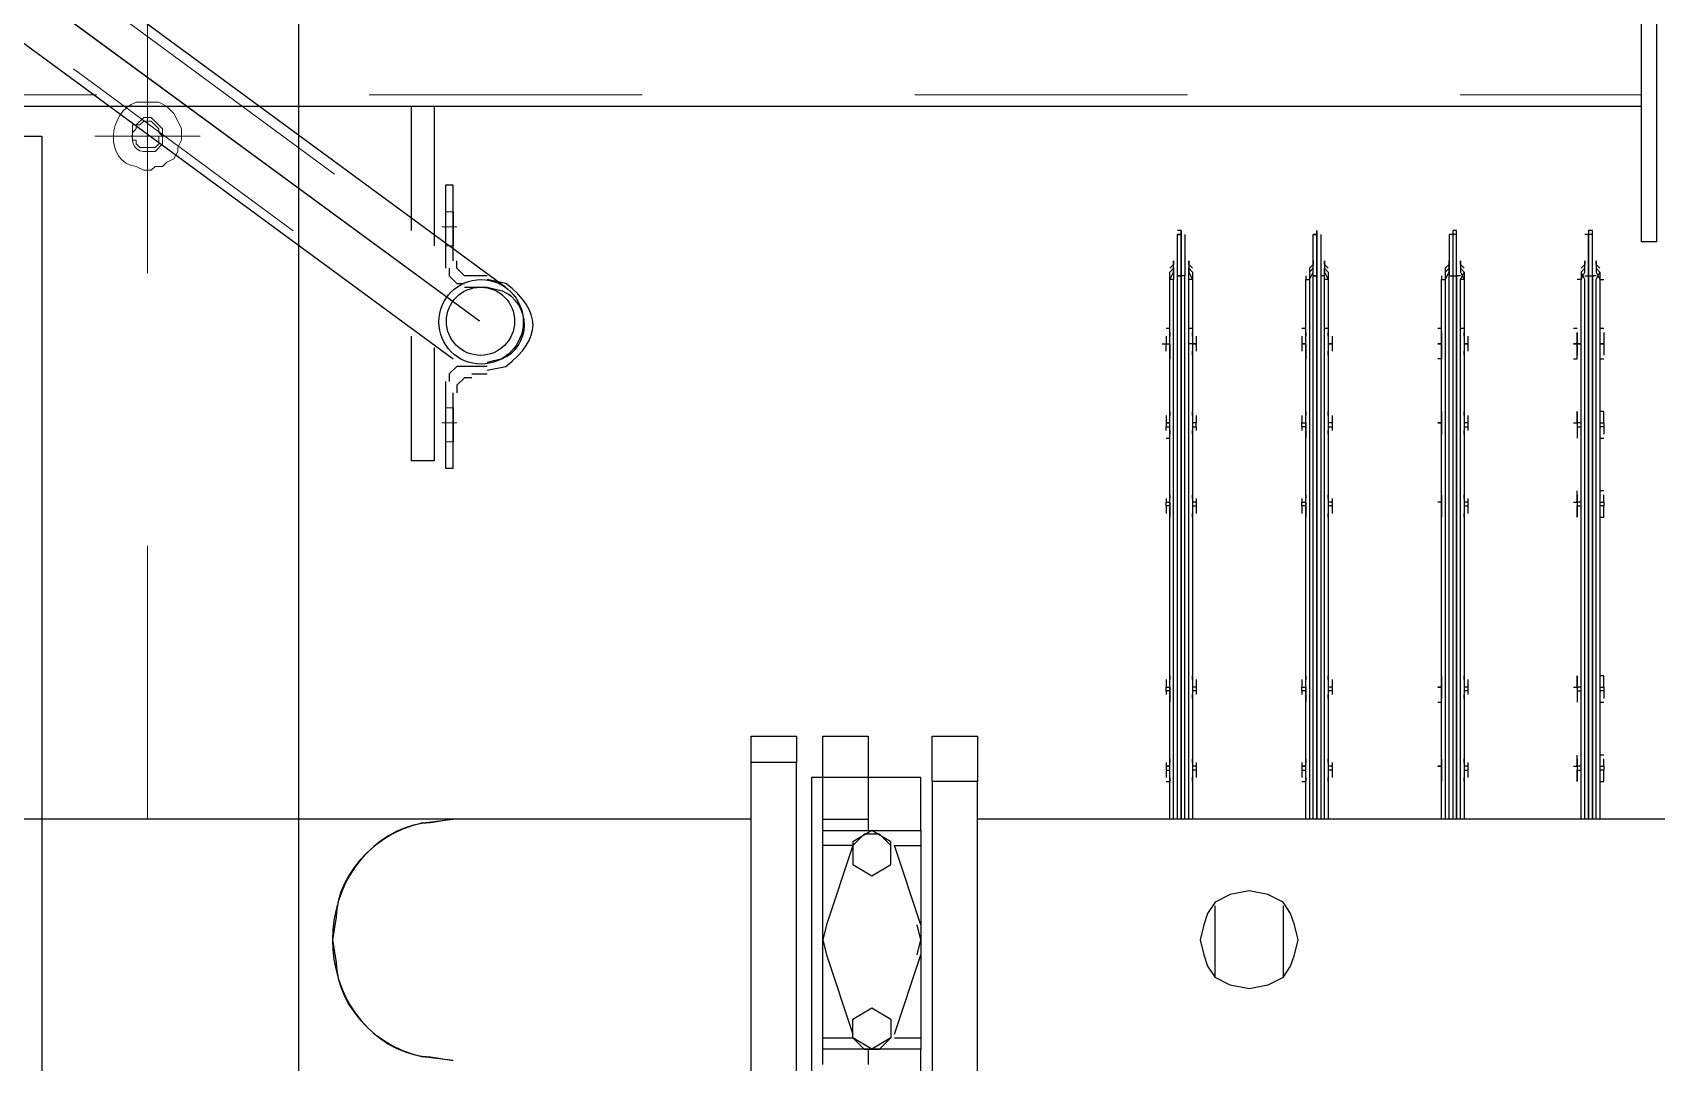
# Model space of a CAD drawing. Header units: metres. Extents: x 530959 to 531458, y 2674234 to 2674577.
# Drawn here: x 531160.78 to 531161.375, y 2674396.558 to 2674396.936 of the extents above; entities that cross this region are included whole.
import ezdxf

# ---------------------------------------------------------------- set-up
doc = ezdxf.new("R2010")
doc.units = ezdxf.units.M
doc.linetypes.add('PDF_IMPORT', pattern=[1, 0.8, -0.2])
doc.layers.add('IDT', color=7, linetype='Continuous')

# ---------------------------------------------------------------- blocks, each defined once
blk = doc.blocks.new('IDT')
at = {"layer": 'IDT', "color": 0, "lineweight": 25}
for p, q in [((15.27012, 9.66028), (15.27012, 14.30905)), ((15.36418, 9.7654), (15.36418, 14.20393)), ((15.08755, 10.12502), (15.08755, 9.99501)), ((15.10415, 10.12502), (15.10415, 9.99501)), ((15.02116, 10.11949), (15.02116, 10.00192)), ((15.03775, 10.00192), (15.03775, 10.11949)), ((15.0419, 10.12087), (15.0419, 10.10013)), ((15.08202, 10.00054), (15.08202, 10.12087)), ((15.06127, 10.10013), (15.06127, 10.10566)), ((15.07787, 10.10566), (15.07787, 10.10013)), ((15.0419, 10.09598), (15.0419, 10.10013)), ((15.0419, 10.10013), (15.07787, 10.10013)), ((15.05712, 10.10013), (15.05297, 10.09598)), ((15.05297, 10.09598), (15.05988, 10.10013)), ((15.06265, 10.10013), (15.05712, 10.10013)), ((15.05988, 10.10013), (15.0668, 10.09598)), ((15.0668, 10.09598), (15.06265, 10.10013)), ((15.07787, 10.10013), (15.07787, 10.09598)), ((15.22171, 10.10289), (15.21341, 10.10428)), ((15.21341, 10.10428), (15.22448, 10.10289)), ((15.0419, 10.06002), (15.0419, 10.09598)), ((15.05159, 10.09598), (15.0419, 10.09598)), ((15.05159, 10.09459), (15.0419, 10.06555)), ((15.05297, 10.08906), (15.05297, 10.09598)), ((15.07787, 10.09598), (15.0668, 10.09598)), ((15.0668, 10.09598), (15.0668, 10.08906)), ((15.07648, 10.06555), (15.0668, 10.09459)), ((15.07787, 10.09598), (15.07787, 10.06002)), ((15.05988, 10.08491), (15.05297, 10.08906)), ((15.0668, 10.08906), (15.05988, 10.08491)), ((14.90912, 10.07385), (14.91465, 10.07661)), ((14.91465, 10.07661), (14.92157, 10.078)), ((14.92157, 10.078), (14.92849, 10.07661)), ((14.92849, 10.07661), (14.93402, 10.07385)), ((14.90635, 10.0697), (14.90497, 10.06555)), ((14.90912, 10.07385), (14.90635, 10.0697)), ((14.90912, 10.04757), (14.90912, 10.07385)), ((14.93402, 10.07385), (14.93402, 10.04757)), ((14.93678, 10.0697), (14.93402, 10.07385)), ((14.93817, 10.06555), (14.93678, 10.0697)), ((14.90497, 10.06555), (14.90359, 10.06002)), ((14.93955, 10.06002), (14.93817, 10.06555)), ((15.04329, 10.06555), (15.0419, 10.06002)), ((15.07787, 10.06002), (15.07648, 10.06555)), ((15.25768, 10.06002), (15.25629, 10.06831)), ((14.90359, 10.06002), (14.90497, 10.05448)), ((14.93817, 10.05448), (14.93955, 10.06002)), ((15.0419, 10.02544), (15.0419, 10.06002)), ((15.0419, 10.06002), (15.04329, 10.05448)), ((15.07648, 10.05448), (15.07787, 10.06002)), ((15.07787, 10.06002), (15.07787, 10.02544)), ((15.25629, 10.05172), (15.25768, 10.06002)), ((14.90497, 10.05448), (14.90635, 10.05033)), ((14.93678, 10.05033), (14.93817, 10.05448)), ((15.0419, 10.05448), (15.05159, 10.02544)), ((15.0668, 10.02544), (15.07648, 10.05448)), ((14.90635, 10.05033), (14.90912, 10.04618)), ((14.90912, 10.04618), (14.91465, 10.04342)), ((14.92849, 10.04342), (14.93402, 10.04618)), ((14.93402, 10.04618), (14.93678, 10.05033)), ((14.91465, 10.04342), (14.92157, 10.04203)), ((14.92157, 10.04203), (14.92849, 10.04342)), ((15.05988, 10.0365), (15.05297, 10.03235)), ((15.0668, 10.03235), (15.05988, 10.0365)), ((15.05297, 10.03235), (15.05297, 10.02405)), ((15.0668, 10.02405), (15.0668, 10.03235)), ((15.0419, 10.0199), (15.0419, 10.02544)), ((15.05159, 10.02544), (15.0419, 10.02544)), ((15.05297, 10.02544), (15.05712, 10.02129)), ((15.05297, 10.02405), (15.05988, 10.0199)), ((15.05988, 10.0199), (15.0668, 10.02405)), ((15.06265, 10.02129), (15.0668, 10.02544)), ((15.0668, 10.02544), (15.07787, 10.02544)), ((15.07787, 10.02544), (15.07787, 10.0199)), ((14.44023, 10.01575), (15.02116, 10.01575)), ((14.79294, 9.81796), (14.79294, 10.01575)), ((14.79432, 10.01575), (14.79432, 9.81796)), ((14.7957, 9.81658), (14.7957, 10.01575)), ((14.7957, 10.01575), (14.7957, 9.81658)), ((14.79709, 9.81658), (14.79709, 10.01575)), ((14.79709, 10.01575), (14.79709, 9.81658)), ((14.79847, 10.01575), (14.79847, 9.81796)), ((14.79985, 10.01575), (14.79985, 9.81796)), ((14.84273, 9.81796), (14.84273, 10.01575)), ((14.84411, 10.01575), (14.84411, 9.81796)), ((14.8455, 9.81658), (14.8455, 10.01575)), ((14.8455, 10.01575), (14.8455, 9.81658)), ((14.84688, 9.81658), (14.84688, 10.01575)), ((14.84826, 10.01575), (14.84826, 9.81658)), ((14.84965, 9.81796), (14.84965, 10.01575)), ((14.85103, 10.01575), (14.85103, 9.81796)), ((14.89252, 9.81796), (14.89252, 10.01575)), ((14.89391, 10.01575), (14.89391, 9.81796)), ((14.89529, 9.81658), (14.89529, 10.01575)), ((14.89667, 10.01575), (14.89667, 9.81658)), ((14.89667, 9.81658), (14.89667, 10.01575)), ((14.89806, 10.01575), (14.89806, 9.81658)), ((14.89944, 9.81796), (14.89944, 10.01575)), ((14.90082, 10.01575), (14.90082, 9.81796)), ((14.94232, 9.81796), (14.94232, 10.01575)), ((14.9437, 10.01575), (14.9437, 9.81796)), ((14.94508, 10.01575), (14.94508, 9.81658)), ((14.94647, 9.81658), (14.94647, 10.01575)), ((14.94647, 10.01575), (14.94647, 9.81658)), ((14.94785, 10.01575), (14.94785, 9.81658)), ((14.94923, 10.01575), (14.94923, 9.81796)), ((14.95062, 10.01575), (14.95062, 9.81796)), ((15.0419, 10.0199), (15.0419, 10.00054)), ((15.07787, 10.0199), (15.0419, 10.0199)), ((15.05712, 10.02129), (15.06265, 10.02129)), ((15.06127, 10.01575), (15.06127, 10.0199)), ((15.06127, 10.00054), (15.06127, 10.01575)), ((15.07787, 10.01575), (15.06127, 10.01575)), ((15.07787, 10.0199), (15.07787, 10.01575)), ((15.07787, 10.01575), (15.07787, 10.00054)), ((15.10415, 10.01575), (15.21341, 10.01575)), ((15.22448, 10.01714), (15.21341, 10.01575)), ((15.21341, 10.01575), (15.22171, 10.01714)), ((15.21341, 10.01575), (15.37109, 10.01575)), ((14.79294, 10.00192), (14.79155, 10.00192)), ((14.79155, 10.00192), (14.79155, 10.00054)), ((14.79155, 10.00054), (14.79155, 9.99777)), ((14.79155, 9.99639), (14.79155, 9.99777)), ((14.79155, 9.99777), (14.79294, 9.99777)), ((14.79294, 9.99777), (14.79294, 10.00192)), ((14.79294, 9.99639), (14.79294, 9.99777)), ((14.80124, 9.99777), (14.79985, 9.99777)), ((14.80124, 9.99777), (14.80124, 10.00192)), ((14.80124, 10.00192), (14.80124, 10.00054)), ((14.80124, 10.00054), (14.80124, 9.99777)), ((14.80124, 9.99639), (14.80124, 9.99777)), ((14.80124, 9.99639), (14.80124, 9.99777)), ((14.84135, 9.99777), (14.84135, 10.00054)), ((14.84273, 9.99777), (14.84135, 9.99777)), ((14.84135, 9.99639), (14.84135, 9.99777)), ((14.84273, 9.99639), (14.84273, 10.00192)), ((14.84273, 10.00192), (14.84273, 10.00054)), ((14.85103, 9.99639), (14.85103, 10.00192)), ((14.85103, 10.00192), (14.85103, 10.00054)), ((14.85103, 10.00054), (14.85103, 9.99777)), ((14.85103, 9.99777), (14.85103, 9.99639)), ((14.89114, 9.99777), (14.89114, 10.00054)), ((14.89114, 9.99639), (14.89114, 9.99777)), ((14.89114, 9.99777), (14.89252, 9.99777)), ((14.89252, 9.99777), (14.89252, 10.00192)), ((14.89252, 10.00192), (14.89252, 10.00054)), ((14.89252, 9.99639), (14.89252, 9.99777)), ((14.90221, 10.00192), (14.90082, 10.00192)), ((14.90082, 10.00192), (14.90082, 9.99777)), ((14.90082, 10.00054), (14.90082, 10.00192)), ((14.90082, 9.99777), (14.90082, 9.99639)), ((14.90221, 9.99777), (14.90082, 9.99777)), ((14.90221, 9.99777), (14.90221, 10.00054)), ((14.90221, 9.99639), (14.90221, 9.99777)), ((14.94093, 9.99777), (14.94093, 10.00054)), ((14.94093, 9.99639), (14.94093, 9.99777)), ((14.94093, 9.99777), (14.94232, 9.99777)), ((14.94232, 9.99777), (14.94232, 10.00192)), ((14.94232, 10.00192), (14.94232, 10.00054)), ((14.94232, 9.99639), (14.94232, 9.99777)), ((14.952, 10.00192), (14.95062, 10.00192)), ((14.95062, 10.00192), (14.95062, 9.99777)), ((14.95062, 10.00054), (14.95062, 10.00192)), ((14.95062, 9.99777), (14.95062, 9.99639)), ((14.952, 9.99777), (14.95062, 9.99777)), ((14.952, 9.99777), (14.952, 10.00054)), ((14.952, 9.99639), (14.952, 9.99777)), ((15.02116, 9.98533), (15.02116, 10.00192)), ((15.02116, 10.00192), (15.03775, 10.00192)), ((15.03775, 10.00192), (15.03775, 9.98533)), ((15.0419, 10.00054), (15.06127, 10.00054)), ((15.06127, 9.98533), (15.06127, 10.00054)), ((15.06127, 10.00054), (15.07787, 10.00054)), ((15.07787, 10.00054), (15.07787, 9.98533)), ((15.07787, 10.00054), (15.08202, 10.00054)), ((14.79294, 9.99639), (14.79155, 9.99639)), ((14.79155, 9.99639), (14.79155, 9.99501)), ((14.79155, 9.99501), (14.79155, 9.99362)), ((14.79155, 9.99224), (14.79294, 9.99224)), ((14.79294, 9.99224), (14.79294, 9.99639)), ((14.79985, 9.99639), (14.80124, 9.99639)), ((14.80124, 9.99639), (14.80124, 9.99224)), ((14.80124, 9.99501), (14.80124, 9.99639)), ((14.80262, 9.99639), (14.80124, 9.99639)), ((14.80124, 9.99362), (14.80124, 9.99501)), ((14.84135, 9.99501), (14.84135, 9.99639)), ((14.84135, 9.99639), (14.84273, 9.99639)), ((14.84273, 9.99224), (14.84273, 9.99639)), ((14.84273, 9.99501), (14.84273, 9.99362)), ((14.85103, 9.99501), (14.85103, 9.99639)), ((14.85103, 9.99639), (14.85241, 9.99639)), ((14.85241, 9.99639), (14.85103, 9.99639)), ((14.85103, 9.99639), (14.85103, 9.99224)), ((14.85103, 9.99362), (14.85103, 9.99501)), ((14.89114, 9.99501), (14.89114, 9.99639)), ((14.89114, 9.99639), (14.89252, 9.99639)), ((14.89252, 9.99224), (14.89252, 9.99639)), ((14.89252, 9.99501), (14.89252, 9.99362)), ((14.90221, 9.99639), (14.90082, 9.99639)), ((14.90082, 9.99639), (14.90082, 9.99224)), ((14.90082, 9.99639), (14.90221, 9.99639)), ((14.90082, 9.99362), (14.90082, 9.99501)), ((14.90221, 9.99501), (14.90221, 9.99639)), ((14.94093, 9.99501), (14.94093, 9.99639)), ((14.94093, 9.99639), (14.94232, 9.99639)), ((14.94232, 9.99224), (14.94232, 9.99639)), ((14.94232, 9.99501), (14.94232, 9.99362)), ((14.952, 9.99639), (14.95062, 9.99639)), ((14.95062, 9.99639), (14.95062, 9.99224)), ((14.95062, 9.99639), (14.952, 9.99639)), ((14.95062, 9.99362), (14.95062, 9.99501)), ((14.952, 9.99501), (14.952, 9.99639)), ((15.08755, 9.98533), (15.08755, 9.99501)), ((15.08755, 9.99501), (15.10415, 9.99501)), ((15.10415, 9.99501), (15.10415, 9.98533)), ((15.03775, 9.98533), (15.02116, 9.98533)), ((15.07787, 9.98533), (15.06127, 9.98533)), ((15.10415, 9.98533), (15.08755, 9.98533)), ((14.79294, 9.97288), (14.79155, 9.97288)), ((14.79155, 9.97011), (14.79155, 9.97149)), ((14.79155, 9.96873), (14.79155, 9.97011)), ((14.79155, 9.96734), (14.79155, 9.96873)), ((14.79155, 9.96873), (14.79294, 9.96873)), ((14.79294, 9.96873), (14.79294, 9.97288)), ((14.79294, 9.96734), (14.79294, 9.96873)), ((14.80124, 9.96873), (14.79985, 9.96873)), ((14.80124, 9.96873), (14.80124, 9.97288)), ((14.80124, 9.97011), (14.80124, 9.97149)), ((14.80124, 9.96873), (14.80124, 9.97011)), ((14.80124, 9.96734), (14.80124, 9.96873)), ((14.80124, 9.96734), (14.80124, 9.96873)), ((14.84135, 9.96873), (14.84135, 9.97011)), ((14.84135, 9.96734), (14.84135, 9.96873)), ((14.84135, 9.96873), (14.84273, 9.96873)), ((14.84273, 9.96873), (14.84273, 9.97288)), ((14.84273, 9.97149), (14.84273, 9.97011)), ((14.84273, 9.96734), (14.84273, 9.96873)), ((14.85241, 9.97288), (14.85103, 9.97288)), ((14.85103, 9.97288), (14.85103, 9.96873)), ((14.85103, 9.97011), (14.85103, 9.97149)), ((14.85103, 9.96873), (14.85103, 9.97011)), ((14.85103, 9.96873), (14.85103, 9.96734)), ((14.85103, 9.96734), (14.85103, 9.96873)), ((14.89114, 9.96873), (14.89114, 9.97011)), ((14.89114, 9.96734), (14.89114, 9.96873)), ((14.89114, 9.96873), (14.89252, 9.96873)), ((14.89252, 9.96873), (14.89252, 9.97288)), ((14.89252, 9.97149), (14.89252, 9.97011)), ((14.89252, 9.96319), (14.89252, 9.96873)), ((14.90082, 9.96873), (14.90082, 9.97288)), ((14.90082, 9.97011), (14.90082, 9.97149)), ((14.90082, 9.96873), (14.90221, 9.96873)), ((14.90082, 9.96734), (14.90082, 9.96873)), ((14.90221, 9.96873), (14.90221, 9.97011)), ((14.90221, 9.96873), (14.90221, 9.96734)), ((14.94093, 9.96873), (14.94093, 9.97011)), ((14.94093, 9.96734), (14.94093, 9.96873)), ((14.94093, 9.96873), (14.94232, 9.96873)), ((14.94232, 9.96873), (14.94232, 9.97288)), ((14.94232, 9.97149), (14.94232, 9.97011)), ((14.94232, 9.96734), (14.94232, 9.96873)), ((14.95062, 9.96873), (14.95062, 9.97288)), ((14.95062, 9.97011), (14.95062, 9.97149)), ((14.95062, 9.96873), (14.952, 9.96873)), ((14.95062, 9.96734), (14.95062, 9.96873)), ((14.952, 9.96873), (14.952, 9.97011)), ((14.952, 9.96873), (14.952, 9.96734)), ((14.79294, 9.96734), (14.79155, 9.96734)), ((14.79155, 9.96734), (14.79155, 9.96458)), ((14.79155, 9.96458), (14.79155, 9.96319)), ((14.79155, 9.96319), (14.79294, 9.96319)), ((14.79294, 9.96319), (14.79294, 9.96734)), ((14.79985, 9.96734), (14.80124, 9.96734)), ((14.80124, 9.96734), (14.80124, 9.96319)), ((14.80124, 9.96458), (14.80124, 9.96734)), ((14.80262, 9.96734), (14.80124, 9.96734)), ((14.80124, 9.96319), (14.80124, 9.96458)), ((14.84135, 9.96458), (14.84135, 9.96734)), ((14.84135, 9.96734), (14.84273, 9.96734)), ((14.84273, 9.96319), (14.84273, 9.96734)), ((14.84273, 9.96458), (14.84273, 9.96319)), ((14.85103, 9.96458), (14.85103, 9.96734)), ((14.85103, 9.96734), (14.85241, 9.96734)), ((14.85241, 9.96734), (14.85103, 9.96734)), ((14.85103, 9.96734), (14.85103, 9.96319)), ((14.85103, 9.96319), (14.85103, 9.96458)), ((14.89114, 9.96458), (14.89114, 9.96734)), ((14.89114, 9.96734), (14.89252, 9.96734)), ((14.89252, 9.96458), (14.89252, 9.96319)), ((14.90221, 9.96734), (14.90082, 9.96734)), ((14.90082, 9.96734), (14.90082, 9.96319)), ((14.90221, 9.96734), (14.90082, 9.96734)), ((14.90082, 9.96319), (14.90082, 9.96458)), ((14.90221, 9.96458), (14.90221, 9.96734)), ((14.94093, 9.96458), (14.94093, 9.96734)), ((14.94093, 9.96734), (14.94232, 9.96734)), ((14.94232, 9.96319), (14.94232, 9.96734)), ((14.94232, 9.96458), (14.94232, 9.96319)), ((14.952, 9.96734), (14.95062, 9.96734)), ((14.95062, 9.96734), (14.95062, 9.96319)), ((14.952, 9.96734), (14.95062, 9.96734)), ((14.95062, 9.96319), (14.95062, 9.96458)), ((14.952, 9.96458), (14.952, 9.96734)), ((14.79294, 9.9051), (14.79155, 9.9051)), ((14.79155, 9.9051), (14.79155, 9.90372)), ((14.79155, 9.90372), (14.79155, 9.90095)), ((14.79294, 9.90095), (14.79294, 9.9051)), ((14.80124, 9.90095), (14.80124, 9.9051)), ((14.80124, 9.9051), (14.80124, 9.90372)), ((14.80124, 9.90372), (14.80124, 9.90095)), ((14.84135, 9.90095), (14.84135, 9.90372)), ((14.84273, 9.90095), (14.84273, 9.9051)), ((14.84273, 9.9051), (14.84273, 9.90372)), ((14.85103, 9.90372), (14.85103, 9.9051)), ((14.85103, 9.9051), (14.85103, 9.90095)), ((14.85103, 9.90095), (14.85103, 9.90372)), ((14.89114, 9.90095), (14.89114, 9.90372)), ((14.89252, 9.90095), (14.89252, 9.9051)), ((14.89252, 9.9051), (14.89252, 9.90372)), ((14.90082, 9.90095), (14.90082, 9.9051)), ((14.90082, 9.9051), (14.90082, 9.90372)), ((14.90221, 9.90095), (14.90221, 9.90372)), ((14.94093, 9.90095), (14.94093, 9.90372)), ((14.94232, 9.90095), (14.94232, 9.9051)), ((14.94232, 9.9051), (14.94232, 9.90372)), ((14.95062, 9.90095), (14.95062, 9.9051)), ((14.95062, 9.9051), (14.95062, 9.90372)), ((14.952, 9.90095), (14.952, 9.90372)), ((14.79155, 9.89957), (14.79155, 9.90095)), ((14.79155, 9.90095), (14.79294, 9.90095)), ((14.79294, 9.89957), (14.79155, 9.89957)), ((14.79155, 9.89957), (14.79155, 9.89819)), ((14.79155, 9.89819), (14.79155, 9.8968)), ((14.79294, 9.89542), (14.79294, 9.90095)), ((14.80124, 9.90095), (14.79985, 9.90095)), ((14.79985, 9.89957), (14.80124, 9.89957)), ((14.80124, 9.89957), (14.80124, 9.90095)), ((14.80124, 9.89957), (14.80124, 9.90095)), ((14.80124, 9.89957), (14.80124, 9.89542)), ((14.80124, 9.89819), (14.80124, 9.89957)), ((14.80262, 9.89957), (14.80124, 9.89957)), ((14.80124, 9.8968), (14.80124, 9.89819)), ((14.84273, 9.90095), (14.84135, 9.90095)), ((14.84135, 9.89957), (14.84135, 9.90095)), ((14.84135, 9.89819), (14.84135, 9.89957)), ((14.84135, 9.89957), (14.84273, 9.89957)), ((14.84273, 9.89957), (14.84273, 9.90095)), ((14.84273, 9.89542), (14.84273, 9.89957)), ((14.84273, 9.89819), (14.84273, 9.8968)), ((14.85103, 9.89957), (14.85103, 9.90095)), ((14.85103, 9.90095), (14.85103, 9.89957)), ((14.85103, 9.89957), (14.85103, 9.89542)), ((14.85103, 9.89819), (14.85103, 9.89957)), ((14.85103, 9.89957), (14.85241, 9.89957)), ((14.85103, 9.8968), (14.85103, 9.89819)), ((14.89114, 9.89957), (14.89114, 9.90095)), ((14.89114, 9.90095), (14.89252, 9.90095)), ((14.89114, 9.89819), (14.89114, 9.89957)), ((14.89114, 9.89957), (14.89252, 9.89957)), ((14.89252, 9.89542), (14.89252, 9.90095)), ((14.89252, 9.89819), (14.89252, 9.8968)), ((14.90082, 9.90095), (14.90221, 9.90095)), ((14.90082, 9.89957), (14.90082, 9.90095)), ((14.90221, 9.89957), (14.90082, 9.89957)), ((14.90082, 9.89957), (14.90082, 9.89542)), ((14.90221, 9.89957), (14.90082, 9.89957)), ((14.90082, 9.8968), (14.90082, 9.89819)), ((14.90221, 9.90095), (14.90221, 9.89957)), ((14.90221, 9.89819), (14.90221, 9.89957)), ((14.94232, 9.90095), (14.94093, 9.90095)), ((14.94093, 9.89957), (14.94093, 9.90095)), ((14.94093, 9.89819), (14.94093, 9.89957)), ((14.94093, 9.89957), (14.94232, 9.89957)), ((14.94232, 9.89542), (14.94232, 9.90095)), ((14.94232, 9.89819), (14.94232, 9.8968)), ((14.95062, 9.90095), (14.952, 9.90095)), ((14.95062, 9.89957), (14.95062, 9.90095)), ((14.952, 9.89957), (14.95062, 9.89957)), ((14.95062, 9.89957), (14.95062, 9.89542)), ((14.952, 9.89957), (14.95062, 9.89957)), ((14.95062, 9.8968), (14.95062, 9.89819)), ((14.952, 9.90095), (14.952, 9.89957)), ((14.952, 9.89819), (14.952, 9.89957)), ((14.79155, 9.89542), (14.79294, 9.89542)), ((15.21618, 9.88712), (15.21341, 9.88712)), ((15.21341, 9.88712), (15.21341, 9.85946)), ((15.21618, 9.85531), (15.21618, 9.88712)), ((15.22033, 9.84286), (15.22033, 9.88436)), ((15.22033, 9.88436), (15.22863, 9.88436)), ((15.22863, 9.88436), (15.22863, 9.83871)), ((14.79294, 9.87606), (14.79155, 9.87606)), ((14.79155, 9.87329), (14.79155, 9.87467)), ((14.79155, 9.87191), (14.79155, 9.87329)), ((14.79294, 9.87191), (14.79294, 9.87606)), ((14.80124, 9.87191), (14.80124, 9.87606)), ((14.80124, 9.87329), (14.80124, 9.87467)), ((14.80124, 9.87191), (14.80124, 9.87329)), ((14.84135, 9.87191), (14.84135, 9.87329)), ((14.84273, 9.87052), (14.84273, 9.87606)), ((14.84273, 9.87467), (14.84273, 9.87329)), ((14.85103, 9.87606), (14.85103, 9.87052)), ((14.85103, 9.87329), (14.85103, 9.87467)), ((14.85103, 9.87052), (14.85103, 9.87329)), ((14.89114, 9.87191), (14.89114, 9.87329)), ((14.89252, 9.87191), (14.89252, 9.87606)), ((14.89252, 9.87467), (14.89252, 9.87329)), ((14.90082, 9.87191), (14.90082, 9.87606)), ((14.90082, 9.87329), (14.90082, 9.87467)), ((14.90221, 9.87191), (14.90221, 9.87329)), ((14.94093, 9.87191), (14.94093, 9.87329)), ((14.94232, 9.87191), (14.94232, 9.87606)), ((14.94232, 9.87467), (14.94232, 9.87329)), ((14.952, 9.87606), (14.95062, 9.87606)), ((14.95062, 9.87606), (14.95062, 9.87191)), ((14.95062, 9.87329), (14.95062, 9.87467)), ((14.952, 9.87329), (14.952, 9.87191)), ((15.21341, 9.86499), (15.21341, 9.87744)), ((15.21618, 9.86499), (15.21618, 9.87744)), ((14.79155, 9.87052), (14.79155, 9.87191)), ((14.79155, 9.87191), (14.79294, 9.87191)), ((14.79294, 9.87052), (14.79155, 9.87052)), ((14.79155, 9.87052), (14.79155, 9.86776)), ((14.79155, 9.86776), (14.79155, 9.86637)), ((14.79294, 9.87052), (14.79294, 9.87191)), ((14.79294, 9.86637), (14.79294, 9.87052)), ((14.80124, 9.87191), (14.79985, 9.87191)), ((14.79985, 9.87052), (14.80124, 9.87052)), ((14.80124, 9.87052), (14.80124, 9.87191)), ((14.80124, 9.87052), (14.80124, 9.87191)), ((14.80124, 9.87052), (14.80124, 9.86637)), ((14.80124, 9.86776), (14.80124, 9.87052)), ((14.80262, 9.87052), (14.80124, 9.87052)), ((14.80124, 9.86637), (14.80124, 9.86776)), ((14.84273, 9.87191), (14.84135, 9.87191)), ((14.84135, 9.87052), (14.84135, 9.87191)), ((14.84135, 9.86776), (14.84135, 9.87052)), ((14.84135, 9.87052), (14.84273, 9.87052)), ((14.84273, 9.86637), (14.84273, 9.87052)), ((14.84273, 9.86776), (14.84273, 9.86637)), ((14.85103, 9.87052), (14.85241, 9.87052)), ((14.85241, 9.87052), (14.85103, 9.87052)), ((14.85103, 9.87052), (14.85103, 9.86776)), ((14.85103, 9.86637), (14.85103, 9.87052)), ((14.85103, 9.86776), (14.85103, 9.86637)), ((14.89252, 9.87191), (14.89114, 9.87191)), ((14.89114, 9.87052), (14.89114, 9.87191)), ((14.89114, 9.86776), (14.89114, 9.87052)), ((14.89114, 9.87052), (14.89252, 9.87052)), ((14.89252, 9.86637), (14.89252, 9.87191)), ((14.89252, 9.86776), (14.89252, 9.86637)), ((14.90082, 9.87191), (14.90221, 9.87191)), ((14.90082, 9.87052), (14.90082, 9.87191)), ((14.90221, 9.87052), (14.90082, 9.87052)), ((14.90082, 9.87052), (14.90082, 9.86637)), ((14.90221, 9.87052), (14.90082, 9.87052)), ((14.90082, 9.86637), (14.90082, 9.86776)), ((14.90221, 9.87191), (14.90221, 9.87052)), ((14.90221, 9.86776), (14.90221, 9.87052)), ((14.94232, 9.87191), (14.94093, 9.87191)), ((14.94093, 9.87191), (14.94093, 9.87052)), ((14.94093, 9.86776), (14.94093, 9.87052)), ((14.94093, 9.87052), (14.94232, 9.87052)), ((14.94232, 9.86637), (14.94232, 9.87191)), ((14.94232, 9.86776), (14.94232, 9.86637)), ((14.95062, 9.87191), (14.95062, 9.87052)), ((14.952, 9.87191), (14.95062, 9.87191)), ((14.952, 9.87052), (14.95062, 9.87052)), ((14.95062, 9.87052), (14.95062, 9.86637)), ((14.95062, 9.87052), (14.952, 9.87052)), ((14.95062, 9.86637), (14.95062, 9.86776)), ((14.952, 9.87052), (14.952, 9.87191)), ((14.952, 9.86776), (14.952, 9.87052)), ((14.79155, 9.86637), (14.79294, 9.86637)), ((15.20926, 9.85393), (15.21203, 9.85669)), ((15.21203, 9.85669), (15.21203, 9.85946)), ((15.2148, 9.85254), (15.2148, 9.85531)), ((15.20097, 9.85116), (15.19405, 9.84978)), ((15.2065, 9.85254), (15.20097, 9.85254)), ((15.20097, 9.84978), (15.20926, 9.84978)), ((15.2065, 9.85393), (15.20926, 9.85393)), ((15.20926, 9.84978), (15.21203, 9.84978)), ((15.21203, 9.84978), (15.2148, 9.85254)), ((14.79294, 9.84701), (14.79155, 9.84701)), ((14.79155, 9.84424), (14.79155, 9.84563)), ((14.79155, 9.84148), (14.79155, 9.84424)), ((14.79294, 9.84148), (14.79294, 9.84701)), ((14.80262, 9.84701), (14.80124, 9.84701)), ((14.80124, 9.84701), (14.80124, 9.84148)), ((14.80124, 9.84424), (14.80124, 9.84563)), ((14.80124, 9.84148), (14.80124, 9.84424)), ((14.84135, 9.84148), (14.84135, 9.84424)), ((14.84273, 9.83733), (14.84273, 9.84701)), ((14.84273, 9.84563), (14.84273, 9.84424)), ((14.85103, 9.84148), (14.85103, 9.84701)), ((14.85103, 9.84701), (14.85241, 9.84701)), ((14.85103, 9.84424), (14.85103, 9.84563)), ((14.85103, 9.84148), (14.85103, 9.84424)), ((14.89114, 9.84148), (14.89114, 9.84424)), ((14.89252, 9.84148), (14.89252, 9.84701)), ((14.89252, 9.84563), (14.89252, 9.84424)), ((14.90082, 9.84148), (14.90082, 9.84701)), ((14.90082, 9.84424), (14.90082, 9.84563)), ((14.90221, 9.84148), (14.90221, 9.84424)), ((14.94093, 9.84148), (14.94093, 9.84424)), ((14.94232, 9.84148), (14.94232, 9.84701)), ((14.94232, 9.84563), (14.94232, 9.84424)), ((14.95062, 9.84148), (14.95062, 9.84701)), ((14.95062, 9.84424), (14.95062, 9.84563)), ((14.952, 9.84424), (14.952, 9.84148)), ((15.19543, 9.84701), (15.20097, 9.84839)), ((15.74039, 9.45973), (15.21341, 9.84701)), ((14.79155, 9.83871), (14.79155, 9.84148)), ((14.79155, 9.84148), (14.79294, 9.84148)), ((14.79294, 9.84148), (14.79155, 9.84148)), ((14.79155, 9.84148), (14.79294, 9.84148)), ((14.79155, 9.83733), (14.79155, 9.83871)), ((14.79294, 9.83733), (14.79294, 9.84148)), ((14.80124, 9.84148), (14.79985, 9.84148)), ((14.79985, 9.84148), (14.80124, 9.84148)), ((14.80124, 9.84148), (14.80262, 9.84148)), ((14.80262, 9.84148), (14.80124, 9.84148)), ((14.80124, 9.84148), (14.80124, 9.83871)), ((14.80124, 9.83733), (14.80124, 9.84148)), ((14.80124, 9.83871), (14.80124, 9.83733)), ((14.84135, 9.83871), (14.84135, 9.84148)), ((14.84135, 9.84148), (14.84273, 9.84148)), ((14.84273, 9.84148), (14.84135, 9.84148)), ((14.84273, 9.83871), (14.84273, 9.83733)), ((14.85241, 9.84148), (14.85103, 9.84148)), ((14.85103, 9.84148), (14.85241, 9.84148)), ((14.85241, 9.84148), (14.85103, 9.84148)), ((14.85103, 9.84148), (14.85103, 9.83733)), ((14.85103, 9.83871), (14.85103, 9.84148)), ((14.85103, 9.83733), (14.85103, 9.83871)), ((14.89114, 9.83871), (14.89114, 9.84148)), ((14.89114, 9.84148), (14.89252, 9.84148)), ((14.89252, 9.84148), (14.89114, 9.84148)), ((14.89252, 9.83733), (14.89252, 9.84148)), ((14.89252, 9.83871), (14.89252, 9.83733)), ((14.90082, 9.84148), (14.90221, 9.84148)), ((14.90221, 9.84148), (14.90082, 9.84148)), ((14.90082, 9.84148), (14.90082, 9.83733)), ((14.90221, 9.84148), (14.90082, 9.84148)), ((14.90082, 9.83733), (14.90082, 9.83871)), ((14.90221, 9.83871), (14.90221, 9.84148)), ((14.94093, 9.83871), (14.94093, 9.84148)), ((14.94093, 9.84148), (14.94232, 9.84148)), ((14.94093, 9.84148), (14.94232, 9.84148)), ((14.94232, 9.84148), (14.94093, 9.84148)), ((14.94232, 9.83733), (14.94232, 9.84148)), ((14.94232, 9.84148), (14.9437, 9.84148)), ((14.94232, 9.83871), (14.94232, 9.83733)), ((14.952, 9.84148), (14.95062, 9.84148)), ((14.95062, 9.84148), (14.95062, 9.83733)), ((14.952, 9.84148), (14.95062, 9.84148)), ((14.952, 9.84148), (14.95062, 9.84148)), ((14.95062, 9.83733), (14.95062, 9.83871)), ((14.95338, 9.84148), (14.952, 9.84148)), ((14.952, 9.83871), (14.952, 9.84148)), ((14.79155, 9.83594), (14.79294, 9.83594)), ((14.80124, 9.83594), (14.80262, 9.83594)), ((14.84273, 9.83594), (14.84411, 9.83594)), ((14.85103, 9.83594), (14.85241, 9.83594)), ((14.89252, 9.83594), (14.89391, 9.83594)), ((14.90082, 9.83594), (14.90221, 9.83594)), ((14.94232, 9.83594), (14.9437, 9.83594)), ((14.95062, 9.83594), (14.952, 9.83594)), ((15.20373, 9.83318), (15.82753, 9.37536)), ((15.72103, 9.43345), (15.19405, 9.82073)), ((15.19405, 9.81935), (15.20097, 9.81796)), ((15.20097, 9.82073), (15.19543, 9.82211)), ((15.20926, 9.82073), (15.20097, 9.82073)), ((15.21203, 9.81935), (15.20926, 9.81935)), ((15.2148, 9.81658), (15.21203, 9.81935)), ((14.79294, 9.81796), (14.79155, 9.81796)), ((14.79432, 9.8152), (14.79294, 9.81796)), ((14.79432, 9.81796), (14.79294, 9.8152)), ((14.79294, 9.81658), (14.79294, 9.81796)), ((14.79294, 9.8152), (14.79294, 9.81658)), ((14.79294, 9.8152), (14.79432, 9.81381)), ((14.79432, 9.81381), (14.79294, 9.8152)), ((14.79294, 9.81381), (14.79432, 9.81243)), ((14.79432, 9.81658), (14.7957, 9.81658)), ((14.79432, 9.81105), (14.79432, 9.8152)), ((14.7957, 9.81658), (14.7957, 9.80137)), ((14.79709, 9.81658), (14.7957, 9.81658)), ((14.7957, 9.81658), (14.7957, 9.79998)), ((14.79847, 9.81658), (14.79709, 9.81658)), ((14.79709, 9.79998), (14.79709, 9.81658)), ((14.79709, 9.81658), (14.79709, 9.80137)), ((14.79985, 9.81796), (14.79847, 9.8152)), ((14.79847, 9.81796), (14.79985, 9.8152)), ((14.79847, 9.8152), (14.79847, 9.81105)), ((14.79985, 9.8152), (14.79847, 9.81381)), ((14.79847, 9.81381), (14.79985, 9.8152)), ((14.79847, 9.81243), (14.79985, 9.81381)), ((14.79985, 9.81658), (14.79985, 9.81796)), ((14.79985, 9.81796), (14.80124, 9.81796)), ((14.79985, 9.8152), (14.79985, 9.81658)), ((14.84411, 9.8152), (14.84273, 9.81796)), ((14.84273, 9.81796), (14.84411, 9.81796)), ((14.84411, 9.81796), (14.84273, 9.8152)), ((14.84273, 9.81658), (14.84273, 9.81796)), ((14.84273, 9.8152), (14.84273, 9.81658)), ((14.84273, 9.8152), (14.84411, 9.81381)), ((14.84411, 9.81381), (14.84273, 9.8152)), ((14.84273, 9.81381), (14.84411, 9.81243)), ((14.84411, 9.81658), (14.8455, 9.81658)), ((14.84411, 9.81105), (14.84411, 9.8152)), ((14.8455, 9.81658), (14.8455, 9.79998)), ((14.84688, 9.81658), (14.8455, 9.81658)), ((14.8455, 9.81658), (14.8455, 9.80137)), ((14.84688, 9.79998), (14.84688, 9.81658)), ((14.84826, 9.81658), (14.84688, 9.81658)), ((14.84965, 9.81796), (14.84826, 9.8152)), ((14.84826, 9.80137), (14.84826, 9.81658)), ((14.84826, 9.8152), (14.84826, 9.81105)), ((14.84826, 9.81381), (14.84965, 9.8152)), ((14.84826, 9.81243), (14.84965, 9.81381)), ((14.85103, 9.81796), (14.84965, 9.81796)), ((14.84965, 9.81381), (14.84965, 9.81796)), ((14.84965, 9.8152), (14.84965, 9.81658)), ((14.85103, 9.81658), (14.85103, 9.81796)), ((14.89391, 9.8152), (14.89252, 9.81796)), ((14.89252, 9.81796), (14.89391, 9.81796)), ((14.89252, 9.81658), (14.89252, 9.81796)), ((14.89252, 9.8152), (14.89252, 9.81658)), ((14.89391, 9.81381), (14.89252, 9.8152)), ((14.89252, 9.81381), (14.89391, 9.81243)), ((14.89391, 9.81796), (14.89391, 9.81381)), ((14.89391, 9.81658), (14.89529, 9.81658)), ((14.89391, 9.81105), (14.89391, 9.8152)), ((14.89529, 9.80137), (14.89529, 9.81658)), ((14.89806, 9.81658), (14.89667, 9.81658)), ((14.89667, 9.81658), (14.89806, 9.81658)), ((14.89667, 9.79998), (14.89667, 9.81658)), ((14.89667, 9.81658), (14.89667, 9.79998)), ((14.89944, 9.81796), (14.89806, 9.8152)), ((14.89806, 9.81658), (14.89806, 9.80137)), ((14.89806, 9.8152), (14.89806, 9.81105)), ((14.89806, 9.81381), (14.89944, 9.8152)), ((14.89806, 9.81243), (14.89944, 9.81381)), ((14.90082, 9.81796), (14.89944, 9.81796)), ((14.89944, 9.81381), (14.89944, 9.81796)), ((14.89944, 9.8152), (14.89944, 9.81658)), ((14.90082, 9.81658), (14.90082, 9.81796)), ((14.9437, 9.8152), (14.94232, 9.81796)), ((14.94232, 9.81796), (14.9437, 9.81796)), ((14.94232, 9.81658), (14.94232, 9.81796)), ((14.94232, 9.8152), (14.94232, 9.81658)), ((14.9437, 9.81381), (14.94232, 9.8152)), ((14.94232, 9.81381), (14.9437, 9.81243)), ((14.9437, 9.81796), (14.9437, 9.81381)), ((14.9437, 9.81105), (14.9437, 9.8152)), ((14.94508, 9.81658), (14.94647, 9.81658)), ((14.94508, 9.80137), (14.94508, 9.81658)), ((14.94647, 9.81658), (14.94785, 9.81658)), ((14.94785, 9.81658), (14.94647, 9.81658)), ((14.94647, 9.81658), (14.94647, 9.79998)), ((14.94647, 9.79998), (14.94647, 9.81658)), ((14.94785, 9.81658), (14.94785, 9.80137)), ((14.95062, 9.81796), (14.94923, 9.8152)), ((14.94923, 9.81381), (14.94923, 9.81796)), ((14.94923, 9.81796), (14.95062, 9.81796)), ((14.94923, 9.8152), (14.94923, 9.81105)), ((14.95062, 9.8152), (14.94923, 9.81381)), ((14.94923, 9.81243), (14.95062, 9.81381)), ((14.95062, 9.81796), (14.95062, 9.81658)), ((14.95062, 9.81658), (14.95062, 9.8152)), ((15.20097, 9.81658), (15.2065, 9.81658)), ((15.2065, 9.81658), (15.20926, 9.81658)), ((15.20926, 9.81658), (15.21203, 9.81381)), ((15.21203, 9.81381), (15.21203, 9.81105)), ((15.2148, 9.81381), (15.2148, 9.81658)), ((15.21618, 9.78339), (15.21618, 9.81381)), ((14.79432, 9.81243), (14.79432, 9.81105)), ((14.79847, 9.81105), (14.79847, 9.81243)), ((14.84411, 9.81243), (14.84411, 9.81105)), ((14.84826, 9.81105), (14.84826, 9.81243)), ((14.89391, 9.81243), (14.89391, 9.81105)), ((14.89806, 9.81105), (14.89806, 9.81243)), ((14.9437, 9.81243), (14.9437, 9.81105)), ((14.94923, 9.81105), (14.94923, 9.81243)), ((15.21341, 9.81105), (15.21341, 9.78339)), ((14.77219, 8.9452), (14.77219, 9.80413)), ((14.77219, 9.80413), (14.77772, 9.80413)), ((14.77772, 9.80413), (14.77772, 8.9452)), ((14.7957, 9.80137), (14.79709, 9.80137)), ((14.79709, 9.80137), (14.79847, 9.80137)), ((14.8455, 9.80137), (14.84688, 9.80137)), ((14.84688, 9.80137), (14.84826, 9.80137)), ((14.89806, 9.80137), (14.89667, 9.80137)), ((14.89667, 9.80137), (14.89806, 9.80137)), ((14.94785, 9.80137), (14.94647, 9.80137)), ((14.94647, 9.80137), (14.94785, 9.80137)), ((15.21341, 9.79307), (15.21341, 9.80552)), ((15.21618, 9.79307), (15.21618, 9.80552)), ((15.22033, 9.75434), (15.22033, 9.80552)), ((14.7957, 9.79998), (14.79709, 9.79998)), ((14.8455, 9.79998), (14.84688, 9.79998)), ((14.94647, 9.79998), (14.94785, 9.79998)), ((15.22863, 9.79998), (15.22863, 9.75434)), ((15.21341, 9.78339), (15.21618, 9.78339)), ((16.29227, 9.7654), (15.36418, 9.7654)), ((16.87873, 9.75434), (14.77772, 9.75434)), ((14.77772, 9.75434), (14.77772, 8.99637)), ((15.22863, 9.75434), (15.22033, 9.75434))]:
    blk.add_line(p, q, dxfattribs=at)
at = {"layer": 'IDT', "color": 0, "linetype": 'PDF_IMPORT', "lineweight": 13, "ltscale": 0.113333}
blk.add_line((15.32545, 9.71561), (15.32545, 14.25373), dxfattribs=at)
at = {"layer": 'IDT', "color": 0, "lineweight": 13}
for p, q in [((15.21618, 9.87744), (15.21341, 9.87744)), ((15.21203, 9.87052), (15.21756, 9.87052)), ((15.21618, 9.86499), (15.21341, 9.86499)), ((15.21618, 9.80552), (15.21341, 9.80552)), ((15.21203, 9.7986), (15.21756, 9.7986)), ((15.21618, 9.79307), (15.21341, 9.79307)), ((15.32407, 9.77785), (15.32268, 9.77647)), ((15.32683, 9.77785), (15.32407, 9.77785)), ((15.3296, 9.77647), (15.32683, 9.77785)), ((15.31577, 9.7737), (15.31438, 9.77094)), ((15.31853, 9.77509), (15.31577, 9.7737)), ((15.31992, 9.77647), (15.31853, 9.77509)), ((15.32268, 9.77647), (15.31992, 9.77647)), ((15.30609, 9.7654), (15.34481, 9.7654)), ((15.31438, 9.76955), (15.313, 9.76679)), ((15.313, 9.76679), (15.313, 9.76264)), ((15.31438, 9.77094), (15.31438, 9.76955)), ((15.32268, 9.77094), (15.31992, 9.76817)), ((15.31992, 9.76817), (15.31992, 9.76264)), ((15.3213, 9.7654), (15.31992, 9.7654)), ((15.31992, 9.7654), (15.3213, 9.76402)), ((15.32268, 9.76955), (15.3213, 9.76817)), ((15.3213, 9.76817), (15.3213, 9.7654)), ((15.32545, 9.77094), (15.32268, 9.77094)), ((15.32822, 9.76955), (15.32268, 9.76955)), ((15.3296, 9.76817), (15.32822, 9.76955)), ((15.3296, 9.76679), (15.3296, 9.76817)), ((15.33098, 9.76679), (15.3296, 9.76679)), ((15.33098, 9.76402), (15.33098, 9.76679)), ((15.313, 9.76264), (15.31438, 9.75987)), ((15.31438, 9.75987), (15.31577, 9.75711)), ((15.31992, 9.76264), (15.32407, 9.75849)), ((15.3213, 9.76402), (15.3213, 9.76264)), ((15.3213, 9.76264), (15.32407, 9.75987)), ((15.32407, 9.75987), (15.32545, 9.75987)), ((15.32545, 9.75987), (15.32683, 9.75987)), ((15.32683, 9.75849), (15.3296, 9.76125)), ((15.32683, 9.75987), (15.32822, 9.76125)), ((15.32822, 9.76125), (15.3296, 9.76125)), ((15.3296, 9.76264), (15.33098, 9.76402)), ((15.3296, 9.76125), (15.3296, 9.76264)), ((15.3296, 9.76125), (15.33098, 9.76125)), ((15.33098, 9.76125), (15.33098, 9.76402)), ((15.31577, 9.75711), (15.31715, 9.75572)), ((15.31715, 9.75572), (15.31853, 9.75434)), ((15.31853, 9.75434), (15.3213, 9.75296)), ((15.32407, 9.75849), (15.32545, 9.75849)), ((15.32545, 9.75849), (15.32683, 9.75849)), ((15.3213, 9.75296), (15.32545, 9.75296)), ((15.32545, 9.75296), (15.3296, 9.75296))]:
    blk.add_line(p, q, dxfattribs=at)
at = {"layer": 'IDT', "color": 0, "linetype": 'PDF_IMPORT', "lineweight": 9, "ltscale": 0.0125}
for p, q in [((15.83583, 9.38504), (15.21203, 9.84424)), ((15.82062, 9.36429), (15.19682, 9.8235))]:
    blk.add_line(p, q, dxfattribs=at)
at = {"layer": 'IDT', "color": 0, "lineweight": 9}
blk.add_line((15.82753, 9.37536), (15.20373, 9.83318), dxfattribs=at)
at = {"layer": 'IDT', "color": 0, "linetype": 'PDF_IMPORT', "lineweight": 13, "ltscale": 0.014167}
for p, q in [((16.84415, 9.75019), (14.77772, 9.75019)), ((14.77772, 9.75019), (14.77772, 9.00052))]:
    blk.add_line(p, q, dxfattribs=at)
at = {"layer": 'IDT', "color": 0, "lineweight": 25}
for centre, radius in [((15.20316, 9.83345), 0.01549), ((15.20336, 9.83323), 0.0125)]:
    blk.add_circle(centre, radius, dxfattribs=at)
blk.add_arc((15.20079, 9.83456), 0.01355, 113.28352, 246.71648, dxfattribs=at)
for points in [[(15.25629, 10.06831), (15.25629, 10.08482), (15.23822, 10.10289), (15.22171, 10.10289)], [(15.22448, 10.01714), (15.26865, 10.02682), (15.26865, 10.09323), (15.22448, 10.10289)], [(15.22171, 10.01714), (15.23822, 10.01711), (15.25632, 10.03521), (15.25629, 10.05172)], [(15.19405, 9.84978), (15.1808, 9.8395), (15.1808, 9.82963), (15.19405, 9.81935)]]:
    blk.add_open_spline(points, degree=3, dxfattribs=at)
at = {"layer": 'IDT', "color": 0, "lineweight": 13}
for points in [[(15.33098, 9.76402), (15.33165, 9.76822), (15.32983, 9.77163), (15.32545, 9.77094)], [(15.3296, 9.75296), (15.3399, 9.75637), (15.34163, 9.77476), (15.3296, 9.77647)]]:
    blk.add_open_spline(points, degree=3, dxfattribs=at)

msp = doc.modelspace()

# ---------------------------------------------------------------- block references
at = {"layer": 'IDT', "color": 8, "rotation": 180}
msp.add_blockref('IDT', (531176.14728, 2674406.66297), dxfattribs=at)

doc.saveas('drawing.dxf')
